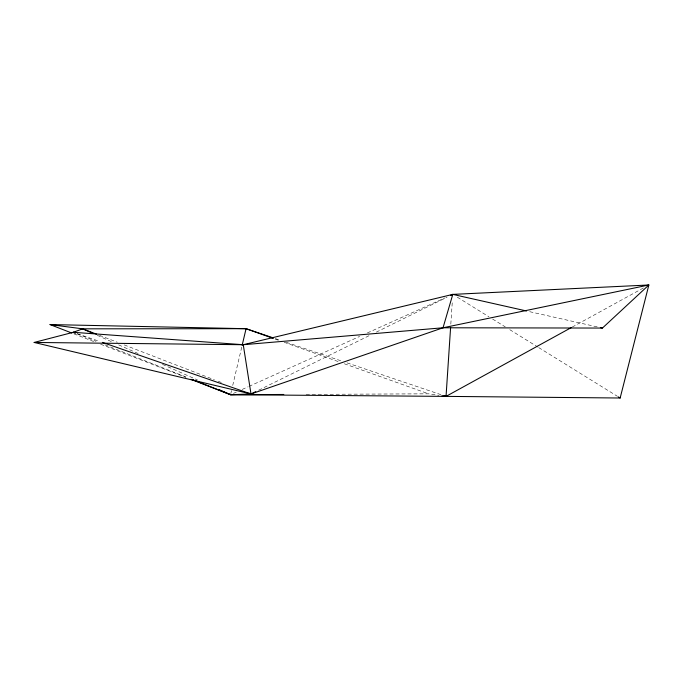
<?xml version="1.0" encoding="UTF-8"?>
<svg xmlns="http://www.w3.org/2000/svg" width="683" height="683" viewBox="0 0 683 683"><rect width="100%" height="100%" fill="white"/><g stroke="black" fill="none" stroke-linecap="round" stroke-linejoin="round"><path stroke-width="0.51" stroke-dasharray="3.42 2.56" d="M450.814 324.135L452.291 301.826M230.786 393.673L231.511 390.582M232.724 385.425L241.944 346.23M572.217 327.08L644.18 287.56M258.652 390.198L369.58 335.447M376.282 332.143L447.041 297.225M233.449 393.391L236.361 392.076M242.183 389.447L248.014 386.817M248.979 386.382L359.617 336.446M367.377 332.937L445.017 297.89M306.129 394.373L428.565 393.826L438.845 395.329M529.692 311.696L597.249 326.892M275.36 338.606L280.406 340.322M286.467 342.371L342.012 361.17M347.066 362.878L440.996 394.672M77.299 333.68L99.394 341.346M275.147 339.075L279.159 340.51M284.171 342.294L339.323 361.981M344.334 363.766L428.565 393.826M99.505 335.344L117.322 342.243M124.255 344.924L214.368 379.791M218.321 381.327L221.292 382.48M73.849 333.816L93.682 341.526M100.623 344.223L185.913 377.366M77.239 333.859L96.03 341.321M104.934 344.847L187.022 377.434M97.259 335.327L112.823 342.26M118.663 344.864L138.12 353.529M162.443 364.363L197.464 379.97M457.303 297.19L488.968 316.792M492.588 319.038L505.258 326.875M509.783 329.676L537.828 347.041M538.733 347.596L617.441 396.328"/><path stroke-width="1.02" d="M450.609 327.319L446.042 396.379L230.538 394.706L190.873 379.296M242.183 345.197L246.068 328.694L273.337 337.923M441.935 395.773L446.042 396.379L620.155 398.01L648.85 284.99L452.786 294.39L243.259 344.719L34.15 342.448L73.286 332.288L82.669 328.83L246.068 328.694L273.14 338.358M191.966 379.398L230.538 394.706L251.002 393.971L443.028 327.78L452.786 294.39L526.576 310.996M443.028 327.78L602.44 328.062L648.85 284.99L443.028 327.78L243.259 344.719L73.286 332.288L75.267 333.073M571.278 327.592L446.042 396.379L444.027 395.696M34.15 342.448L251.002 393.971L255.784 391.615M283.778 394.467L230.538 394.706L218.867 389.506M71.86 333.048L50.047 324.57L246.068 328.694M50.047 324.57L82.669 328.83L96.534 334.192M600.366 327.592L602.44 328.062M73.286 332.288L75.292 332.988M102.399 342.396L251.002 393.971L243.259 344.719M249.022 393.203L251.002 393.971M82.669 328.83L92.393 333.159M618.346 396.891L620.155 398.01M452.786 294.39L450.874 295.329L452.786 294.39"/></g></svg>
